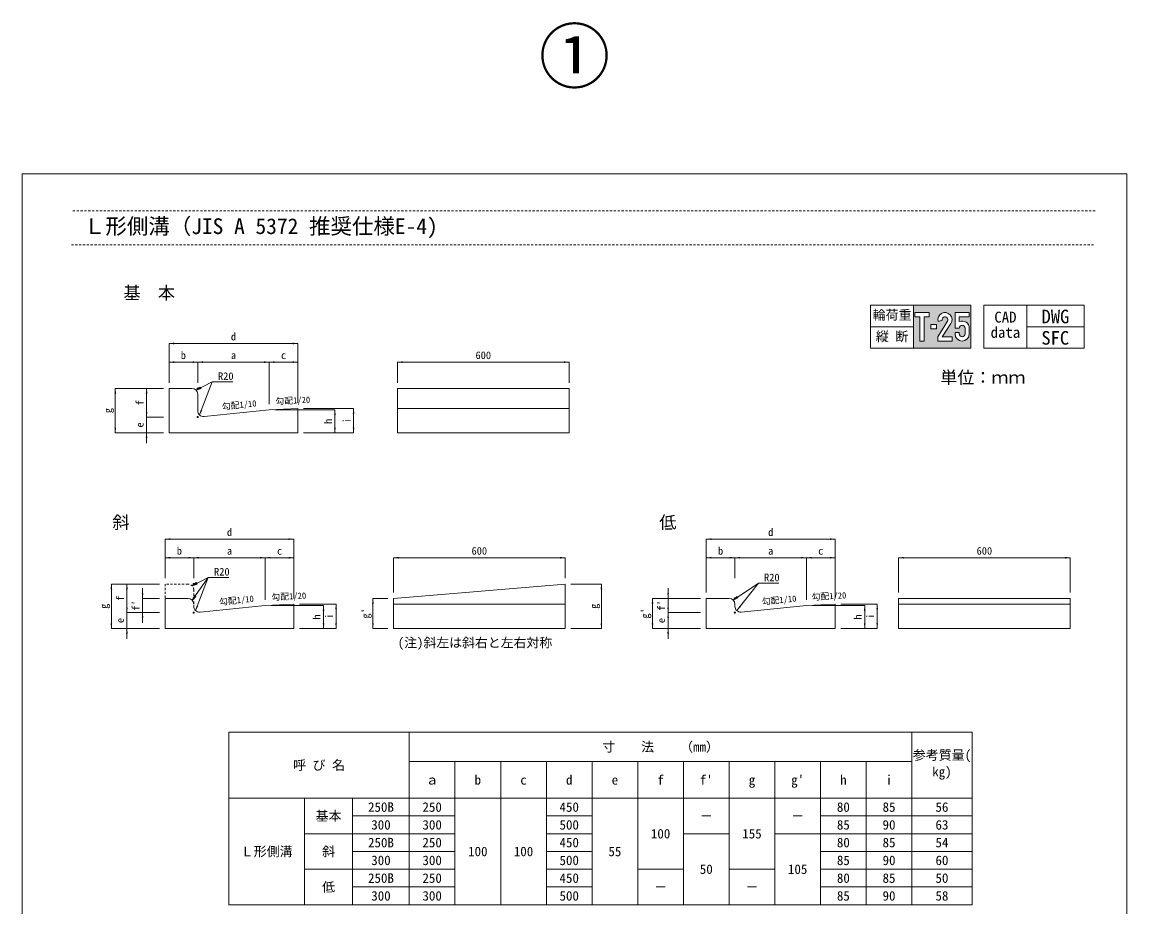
# Model space of a CAD drawing. Units: millimetres at full size, sheet at 1:10. Extents: x 763 to 9194, y 33652 to 39783.
# Drawn here: x 763 to 4623, y 36692 to 39783 of the extents above; entities that cross this region are included whole.
import ezdxf
from ezdxf.enums import TextEntityAlignment as Align

# ---------------------------------------------------------------- set-up
doc = ezdxf.new("R2010")
doc.units = ezdxf.units.MM
doc.header["$LTSCALE"] = 10
doc.linetypes.add('USER1', pattern=[1.35, 0.75, -0.6])
for name, color, linetype, lineweight in [('(0-0)', 2, 'Continuous', 13), ('0_2', 7, 'Continuous', 20), ('寸法線', 7, 'Continuous', 9), ('引出線', 4, 'Continuous', 9), ('本体', 2, 'Continuous', 20), ('枠', 5, 'Continuous', 5), ('補助線', 8, 'Continuous', 13), ('ﾊｯﾁﾝｸﾞ', 7, 'Continuous', 5)]:
    doc.layers.add(name, color=color, linetype=linetype, lineweight=lineweight)
doc.styles.add('ＭＳ ゴシック', font='')
doc.styles.get('ＭＳ ゴシック').set_extended_font_data('MS Gothic')

# ---------------------------------------------------------------- blocks, each defined once
blk = doc.blocks.new('filled_arrow')
at = {"color": 0, "linetype": 'Continuous', "lineweight": -2}
blk.add_solid([(7.5, 1.25), (0, 0), (7.5, -1.25)], dxfattribs=at)

msp = doc.modelspace()

# ---------------------------------------------------------------- hatches: boundary and pattern name
at = {"layer": '引出線'}
for points in [[(1370.83, 38496.97), (1388.27, 38502.35), (1385.58, 38507.72)], [(1356.94, 37813.66), (1374.37, 37819.04), (1371.69, 37824.4)], [(1356.94, 37763.66), (1369.92, 37776.48), (1365.06, 37779.99)], [(3247.69, 37763.66), (3264.33, 37771.15), (3261, 37776.14)]]:
    msp.add_hatch(color=256, dxfattribs=at).paths.add_polyline_path(points)
at = {"layer": 'ﾊｯﾁﾝｸﾞ'}
h = msp.add_hatch(color=256, dxfattribs=at)
h.paths.add_polyline_path([(4077.61, 38643.43), (4077.61, 38793.43), (3877.61, 38793.43), (3877.61, 38643.43)])
h.paths.add_polyline_path([(3915.11, 38668.43), (3900.11, 38668.43), (3900.11, 38753.43), (3882.61, 38753.43), (3882.61, 38768.43), (3932.61, 38768.43), (3932.61, 38753.43), (3915.11, 38753.43)], flags=16)
h.paths.add_polyline_path([(3962.61, 38683.43), (3995.95, 38737.91, 0.53298), (3989.13, 38752.78, 0.53298), (3977.95, 38740.84), (3963.46, 38736.96, -0.5398), (3991.54, 38767.58, -0.5398), (4008.46, 38729.64), (3977.9, 38683.43), (4012.61, 38683.43), (4012.61, 38668.43), (3962.61, 38668.43)], flags=16)
h.paths.add_polyline_path([(3937.61, 38710.93), (3937.61, 38725.93), (3957.61, 38725.93), (3957.61, 38710.93)], flags=16)
h.paths.add_polyline_path([(4022.61, 38693.43), (4022.61, 38698.43), (4037.61, 38698.43), (4037.61, 38693.43, 1), (4057.61, 38693.43), (4057.61, 38713.43, 1), (4037.61, 38713.43), (4022.61, 38713.43), (4022.61, 38768.43), (4072.61, 38768.43), (4072.61, 38753.43), (4037.61, 38753.43), (4037.61, 38736.34, -0.54057), (4072.61, 38713.43), (4072.61, 38693.43, -0.41421), (4047.61, 38668.43, -0.41421)], flags=16)

# ---------------------------------------------------------------- linework, layer by layer
at = {"layer": '(0-0)', "color": 7, "linetype": 'USER1', "lineweight": 9}
for p, q in [((4511.96, 39123.36), (935.19, 39123.36)), ((935.19, 39004.82), (4511.96, 39004.82))]:
    msp.add_line(p, q, dxfattribs=at)
at = {"layer": '(0-0)'}
for p, q in [((2074.52, 38432.83), (2674.52, 38432.83)), ((2060.63, 37749.51), (2660.63, 37749.51)), ((3825.14, 37749.51), (4425.14, 37749.51))]:
    msp.add_line(p, q, dxfattribs=at)
at = {"layer": '0_2'}
for p, q in [((1485.46, 37302.47), (4082.06, 37302.47)), ((1485.46, 37302.47), (1485.46, 36699.21)), ((2115.96, 37302.47), (2115.96, 36699.21)), ((3871.88, 37302.47), (3871.88, 36699.21)), ((4082.06, 37302.47), (4082.06, 36699.21)), ((2115.96, 37199.21), (3871.88, 37199.21)), ((2275.59, 37199.21), (2275.59, 36699.21)), ((2435.22, 37199.21), (2435.22, 36699.21)), ((2594.85, 37199.21), (2594.85, 36699.21)), ((2754.48, 37199.21), (2754.48, 36699.21)), ((2914.11, 37199.21), (2914.11, 36699.21)), ((3073.74, 37199.21), (3073.74, 36699.21)), ((3233.37, 37199.21), (3233.37, 36699.21)), ((3393, 37199.21), (3393, 36699.21)), ((3552.62, 37199.21), (3552.62, 36699.21)), ((3712.25, 37199.21), (3712.25, 36699.21)), ((1485.46, 37071.45), (4082.06, 37071.45)), ((1749.81, 37071.45), (1749.81, 36699.21)), ((1918.02, 37071.45), (1918.02, 36699.21)), ((1918.02, 37009.41), (2275.59, 37009.41)), ((2594.85, 37009.41), (2754.48, 37009.41)), ((3552.62, 37009.41), (4082.06, 37009.41)), ((1749.81, 36947.37), (2275.59, 36947.37)), ((2594.85, 36947.37), (2754.48, 36947.37)), ((3073.74, 36947.37), (3233.37, 36947.37)), ((3393, 36947.37), (4082.06, 36947.37)), ((1918.02, 36885.33), (2275.59, 36885.33)), ((2594.85, 36885.33), (2754.48, 36885.33)), ((3552.62, 36885.33), (4082.06, 36885.33)), ((1749.81, 36823.29), (2275.59, 36823.29)), ((2594.85, 36823.29), (2754.48, 36823.29)), ((2914.11, 36823.29), (3073.74, 36823.29)), ((3233.37, 36823.29), (3393, 36823.29)), ((3552.62, 36823.29), (4082.06, 36823.29)), ((1918.02, 36761.25), (2275.59, 36761.25)), ((2594.85, 36761.25), (2754.48, 36761.25)), ((3552.62, 36761.25), (4082.06, 36761.25)), ((1485.46, 36699.21), (4082.06, 36699.21))]:
    msp.add_line(p, q, dxfattribs=at)
at = {"layer": '寸法線'}
for p, q in [((1276.69, 38659.86), (1726.69, 38659.86)), ((1276.69, 38522.83), (1276.69, 38659.86)), ((1726.69, 38452.83), (1726.69, 38659.86)), ((1276.69, 38594.77), (1376.69, 38594.77)), ((1276.69, 38522.83), (1276.69, 38594.77)), ((1376.69, 38522.83), (1376.69, 38594.77)), ((1376.69, 38594.77), (1626.69, 38594.77)), ((1376.69, 38522.83), (1376.69, 38594.77)), ((1626.69, 38447.83), (1626.69, 38594.77)), ((1626.69, 38594.77), (1726.69, 38594.77)), ((1626.69, 38447.83), (1626.69, 38594.77)), ((1726.69, 38452.83), (1726.69, 38594.77)), ((2074.52, 38594.77), (2674.52, 38594.77)), ((2074.52, 38522.83), (2074.52, 38594.77)), ((2674.52, 38522.83), (2674.52, 38594.77)), ((1088.87, 38347.83), (1088.87, 38502.83)), ((1256.69, 38502.83), (1088.87, 38502.83)), ((1198.14, 38402.83), (1198.14, 38502.83)), ((1256.69, 38502.83), (1198.14, 38502.83)), ((1198.14, 38311.83), (1198.14, 38438.83)), ((1646.69, 38427.83), (1856.09, 38427.83)), ((1746.69, 38432.83), (1921.24, 38432.83)), ((1856.09, 38347.83), (1856.09, 38427.83)), ((1921.24, 38347.83), (1921.24, 38432.83)), ((1256.69, 38402.83), (1198.14, 38402.83)), ((1256.69, 38402.83), (1198.14, 38402.83)), ((1256.69, 38347.83), (1088.87, 38347.83)), ((1256.69, 38347.83), (1198.14, 38347.83)), ((1746.69, 38347.83), (1856.09, 38347.83)), ((1746.69, 38347.83), (1921.24, 38347.83)), ((1262.8, 37976.54), (1712.79, 37976.54)), ((1262.8, 37839.51), (1262.8, 37976.54)), ((1712.79, 37769.51), (1712.79, 37976.54)), ((3153.55, 37976.54), (3603.55, 37976.54)), ((3153.55, 37789.51), (3153.55, 37976.54)), ((3603.55, 37769.51), (3603.55, 37976.54)), ((1262.8, 37911.45), (1362.79, 37911.45)), ((1262.8, 37839.51), (1262.8, 37911.45)), ((1362.79, 37839.51), (1362.79, 37911.45)), ((1362.79, 37911.45), (1612.8, 37911.45)), ((1362.79, 37839.51), (1362.79, 37911.45)), ((1612.8, 37764.51), (1612.8, 37911.45)), ((1612.8, 37911.45), (1712.79, 37911.45)), ((1612.8, 37764.51), (1612.8, 37911.45)), ((1712.79, 37769.51), (1712.79, 37911.45)), ((2060.63, 37911.45), (2660.63, 37911.45)), ((2060.63, 37789.51), (2060.63, 37911.45)), ((2660.63, 37839.51), (2660.63, 37911.45)), ((3153.55, 37911.45), (3253.55, 37911.45)), ((3153.55, 37789.51), (3153.55, 37911.45)), ((3253.55, 37839.51), (3253.55, 37911.45)), ((3253.55, 37911.45), (3503.55, 37911.45)), ((3253.55, 37839.51), (3253.55, 37911.45)), ((3503.55, 37764.51), (3503.55, 37911.45)), ((3503.55, 37911.45), (3603.55, 37911.45)), ((3503.55, 37764.51), (3503.55, 37911.45)), ((3603.55, 37769.51), (3603.55, 37911.45)), ((3825.14, 37911.45), (4425.14, 37911.45)), ((3825.14, 37789.51), (3825.14, 37911.45)), ((4425.14, 37789.51), (4425.14, 37911.45)), ((1074.98, 37664.51), (1074.98, 37819.51)), ((1242.8, 37819.51), (1074.98, 37819.51)), ((1129.48, 37719.51), (1129.48, 37819.51)), ((1242.8, 37819.51), (1129.48, 37819.51)), ((1184.24, 37683.51), (1184.24, 37805.51)), ((2680.63, 37819.51), (2787.09, 37819.51)), ((2787.09, 37664.51), (2787.09, 37819.51)), ((3020.24, 37683.51), (3020.24, 37805.51)), ((1129.48, 37628.51), (1129.48, 37755.51)), ((1242.8, 37769.51), (1184.24, 37769.51)), ((1988.99, 37664.51), (1988.99, 37769.51)), ((2040.63, 37769.51), (1988.99, 37769.51)), ((2965.73, 37664.51), (2965.73, 37769.51)), ((3133.55, 37769.51), (2965.73, 37769.51)), ((3133.55, 37769.51), (3020.24, 37769.51)), ((3020.24, 37628.51), (3020.24, 37755.51)), ((1242.8, 37719.51), (1129.48, 37719.51)), ((1242.8, 37719.51), (1129.48, 37719.51)), ((1242.8, 37719.51), (1184.24, 37719.51)), ((1632.8, 37744.51), (1816.35, 37744.51)), ((1732.79, 37749.51), (1860.01, 37749.51)), ((1816.35, 37664.51), (1816.35, 37744.51)), ((1860.01, 37664.51), (1860.01, 37749.51)), ((3133.55, 37719.51), (3020.24, 37719.51)), ((3133.55, 37719.51), (3020.24, 37719.51)), ((3523.55, 37744.51), (3707.1, 37744.51)), ((3623.55, 37749.51), (3750.76, 37749.51)), ((3707.1, 37664.51), (3707.1, 37744.51)), ((3750.76, 37664.51), (3750.76, 37749.51)), ((1242.8, 37664.51), (1074.98, 37664.51)), ((1202.39, 37664.51), (1129.48, 37664.51)), ((1732.79, 37664.51), (1816.35, 37664.51)), ((1732.79, 37664.51), (1860.01, 37664.51)), ((2040.63, 37664.51), (1988.99, 37664.51)), ((2680.63, 37664.51), (2787.09, 37664.51)), ((3133.55, 37664.51), (2965.73, 37664.51)), ((3133.55, 37664.51), (3020.24, 37664.51)), ((3623.55, 37664.51), (3707.1, 37664.51)), ((3623.55, 37664.51), (3750.76, 37664.51))]:
    msp.add_line(p, q, dxfattribs=at)
at = {"layer": '引出線'}
for p, q in [((1370.83, 38496.97), (1427.65, 38525.44)), ((1356.94, 37813.66), (1413.76, 37842.13)), ((1356.94, 37763.66), (1413.76, 37842.13)), ((3247.69, 37763.66), (3335.47, 37822.22))]:
    msp.add_line(p, q, dxfattribs=at)
for points in [[(1383.27, 38410.1), (1427.65, 38525.44), (1499.1, 38525.44)], [(1369.37, 37726.79), (1413.76, 37842.13), (1485.21, 37842.13)], [(3260.13, 37726.78), (3335.47, 37822.22), (3406.92, 37822.22)]]:
    msp.add_lwpolyline(points, dxfattribs=at)
for points in [[(1370.83, 38496.97), (1388.27, 38502.35), (1385.58, 38507.72)], [(1356.94, 37813.66), (1374.37, 37819.04), (1371.69, 37824.4)], [(1356.94, 37763.66), (1369.92, 37776.48), (1365.06, 37779.99)], [(3247.69, 37763.66), (3264.33, 37771.15), (3261, 37776.14)]]:
    msp.add_lwpolyline(points, close=True, dxfattribs=at)
at = {"layer": '本体'}
for p, q in [((1276.69, 38502.83), (1276.69, 38347.83)), ((1356.69, 38502.83), (1276.69, 38502.83)), ((2074.52, 38502.83), (2074.52, 38347.83)), ((2074.52, 38502.83), (2674.52, 38502.83)), ((2674.52, 38502.83), (2674.52, 38347.83)), ((1376.69, 38482.83), (1376.69, 38424.93)), ((1398.68, 38405.03), (1626.69, 38427.83)), ((1626.69, 38427.83), (1726.69, 38432.83)), ((1726.69, 38432.83), (1726.69, 38347.83)), ((1276.69, 38347.83), (1726.69, 38347.83)), ((2074.52, 38347.83), (2674.52, 38347.83)), ((2060.63, 37769.51), (2660.63, 37819.51)), ((2660.63, 37819.51), (2660.63, 37664.51)), ((1262.8, 37769.51), (1262.8, 37664.51)), ((1342.79, 37769.51), (1262.8, 37769.51)), ((2060.63, 37769.51), (2060.63, 37664.51)), ((3153.55, 37769.51), (3153.55, 37664.51)), ((3233.55, 37769.51), (3153.55, 37769.51)), ((3825.14, 37664.51), (3825.14, 37769.51)), ((3825.14, 37769.51), (4425.14, 37769.51)), ((4425.14, 37664.51), (4425.14, 37769.51)), ((1384.79, 37721.71), (1612.79, 37744.51)), ((1612.79, 37744.51), (1712.79, 37749.51)), ((1712.79, 37749.51), (1712.79, 37664.51)), ((3253.55, 37749.51), (3253.55, 37741.61)), ((3275.54, 37721.71), (3503.55, 37744.51)), ((3503.55, 37744.51), (3603.55, 37749.51)), ((3603.55, 37749.51), (3603.55, 37664.51)), ((1262.8, 37664.51), (1712.79, 37664.51)), ((2060.63, 37664.51), (2660.63, 37664.51)), ((3153.55, 37664.51), (3603.55, 37664.51)), ((3825.14, 37664.51), (4425.14, 37664.51))]:
    msp.add_line(p, q, dxfattribs=at)
at = {"layer": '本体', "linetype": 'USER1', "lineweight": 9}
for p, q in [((1262.8, 37819.51), (1262.8, 37769.51)), ((1342.79, 37819.51), (1262.8, 37819.51)), ((1362.79, 37799.51), (1362.79, 37741.61))]:
    msp.add_line(p, q, dxfattribs=at)
at = {"layer": '本体'}
for centre, start, end in [((1356.69, 38482.83), 0, 90), ((1396.69, 38424.93), 180, 275.71017), ((1342.79, 37749.51), 0, 90), ((3233.55, 37749.51), 0, 90), ((1382.79, 37741.61), 180, 275.71054), ((3273.55, 37741.61), 180, 275.71052)]:
    msp.add_arc(centre, 20, start, end, dxfattribs=at)
at = {"layer": '本体', "linetype": 'USER1', "lineweight": 9}
msp.add_arc((1342.79, 37799.51), 20, 0, 90, dxfattribs=at)
at = {"layer": '枠', "lineweight": 13}
for p, q in [((4623.14, 39252.41), (763.14, 39252.41)), ((763.14, 33652.41), (763.14, 39252.41)), ((4623.14, 33652.41), (4623.14, 39252.41))]:
    msp.add_line(p, q, dxfattribs=at)
at = {"layer": '補助線'}
for centre in [(1376.69, 38502.83), (1376.69, 38402.83), (1362.79, 37819.51), (1362.79, 37769.51), (3253.55, 37769.51), (1362.79, 37719.51), (3253.55, 37719.51)]:
    msp.add_circle(centre, 2, dxfattribs=at)
at = {"layer": 'ﾊｯﾁﾝｸﾞ', "lineweight": 13}
for p, q in [((3727.61, 38793.43), (3727.61, 38643.43)), ((3727.61, 38793.43), (4077.61, 38793.43)), ((3877.61, 38793.43), (3877.61, 38643.43)), ((4077.61, 38793.43), (4077.61, 38643.43)), ((4123.83, 38793.43), (4123.83, 38643.43)), ((4123.83, 38793.43), (4473.83, 38793.43)), ((4273.83, 38793.43), (4273.83, 38643.43)), ((4473.83, 38793.43), (4473.83, 38643.43)), ((3727.61, 38718.43), (3877.61, 38718.43)), ((4273.83, 38718.43), (4473.83, 38718.43)), ((3727.61, 38643.43), (4077.61, 38643.43)), ((4123.83, 38643.43), (4473.83, 38643.43))]:
    msp.add_line(p, q, dxfattribs=at)
at = {"layer": 'ﾊｯﾁﾝｸﾞ'}
for p, q in [((3963.46, 38736.96), (3977.95, 38740.84)), ((4037.61, 38698.43), (4037.61, 38693.43)), ((4057.61, 38693.43), (4057.61, 38713.43)), ((4072.61, 38713.43), (4072.61, 38693.43))]:
    msp.add_line(p, q, dxfattribs=at)
for points in [[(3900.11, 38668.43), (3900.11, 38753.43), (3882.61, 38753.43), (3882.61, 38768.43), (3932.61, 38768.43), (3932.61, 38753.43), (3915.11, 38753.43), (3915.11, 38668.43)], [(3937.61, 38725.93), (3957.61, 38725.93), (3957.61, 38710.93), (3937.61, 38710.93)]]:
    msp.add_lwpolyline(points, close=True, dxfattribs=at)
for points in [[(4037.61, 38713.43), (4022.61, 38713.43), (4022.61, 38768.43), (4072.61, 38768.43), (4072.61, 38753.43), (4037.61, 38753.43), (4037.61, 38736.34)], [(3995.95, 38737.91), (3962.61, 38683.43), (3962.61, 38668.43), (4012.61, 38668.43), (4012.61, 38683.43), (3977.9, 38683.43), (4008.46, 38729.64)], [(4022.61, 38693.43), (4022.61, 38698.43), (4037.61, 38698.43)]]:
    msp.add_lwpolyline(points, dxfattribs=at)
for centre, radius, start, end in [((3987.55, 38743.05), 24.85, 327.32155, 194.20268), ((3987.55, 38743.05), 9.85, 328.53575, 192.98848), ((4047.61, 38713.43), 25, 0, 113.57818), ((4047.61, 38713.43), 10, 0, 180), ((4047.61, 38693.43), 25, 180, 0), ((4047.61, 38693.43), 10, 180, 0)]:
    msp.add_arc(centre, radius, start, end, dxfattribs=at)

# ---------------------------------------------------------------- block references
at = {"layer": '寸法線', "xscale": 2.4, "yscale": 2.4}
for p in [(1276.69, 38659.86), (1276.69, 38594.77), (1376.69, 38594.77), (1626.69, 38594.77), (2074.52, 38594.77), (1262.8, 37976.54), (3153.55, 37976.54), (1262.8, 37911.45), (1362.79, 37911.45), (1612.8, 37911.45), (2060.63, 37911.45), (3153.55, 37911.45), (3253.55, 37911.45), (3503.55, 37911.45), (3825.14, 37911.45)]:
    msp.add_blockref('filled_arrow', p, dxfattribs=at)
for p, rotation in [((1726.69, 38659.86), 180), ((1376.69, 38594.77), 180), ((1626.69, 38594.77), 180), ((1726.69, 38594.77), 180), ((2674.52, 38594.77), 180), ((1088.87, 38502.83), 270), ((1198.14, 38502.83), 270), ((1198.14, 38402.83), 90), ((1198.14, 38402.83), 90), ((1856.09, 38427.83), 270), ((1921.24, 38432.83), 270), ((1088.87, 38347.83), 90), ((1198.14, 38347.83), 270), ((1856.09, 38347.83), 90), ((1921.24, 38347.83), 90), ((1712.79, 37976.54), 180), ((3603.55, 37976.54), 180), ((1362.79, 37911.45), 180), ((1612.8, 37911.45), 180), ((1712.79, 37911.45), 180), ((2660.63, 37911.45), 180), ((3253.55, 37911.45), 180), ((3503.55, 37911.45), 180), ((3603.55, 37911.45), 180), ((4425.14, 37911.45), 180), ((1074.98, 37819.51), 270), ((1129.48, 37819.51), 270), ((2787.09, 37819.51), 270), ((1184.24, 37769.51), 90), ((1988.99, 37769.51), 270), ((2965.73, 37769.51), 270), ((3020.24, 37769.51), 90), ((1129.48, 37719.51), 90), ((1129.48, 37719.51), 90), ((1184.24, 37719.51), 270), ((1816.35, 37744.51), 270), ((1860.01, 37749.51), 270), ((3020.24, 37719.51), 90), ((3020.24, 37719.51), 270), ((3707.1, 37744.51), 270), ((3750.76, 37749.51), 270), ((1074.98, 37664.51), 90), ((1816.35, 37664.51), 90), ((1860.01, 37664.51), 90), ((1988.99, 37664.51), 90), ((2787.09, 37664.51), 90), ((2965.73, 37664.51), 90), ((3707.1, 37664.51), 90), ((3750.76, 37664.51), 90), ((1129.48, 37664.51), 270), ((3020.24, 37664.51), 270)]:
    msp.add_blockref('filled_arrow', p, dxfattribs=dict(at, rotation=rotation))
at = {"layer": '引出線', "xscale": 2.4, "yscale": 2.4}
for p, rotation in [((1383.27, 38410.1), 69), ((1369.37, 37726.79), 69), ((3260.13, 37726.78), 51.7)]:
    msp.add_blockref('filled_arrow', p, dxfattribs=dict(at, rotation=rotation))

# ---------------------------------------------------------------- texts
at = {"layer": '0_2', "color": 1, "style": 'ＭＳ ゴシック'}
msp.add_text('①', height=182.8, dxfattribs=at).set_placement((2693.14, 39516.87), align=Align.BOTTOM_CENTER)
at = {"layer": '0_2', "style": 'ＭＳ ゴシック'}
for s, height, p in [('Ｌ形側溝（JIS A 5372 推奨仕様E-4)', 54.99, (979.12, 39025.7)), ('基\u3000本', 43.99, (1117.42, 38801.36)), ('DWG', 47.47, (4325.11, 38716.28)), ('SFC', 47.47, (4324.25, 38641.57)), ('単位：ｍｍ', 43.67, (3971.14, 38506.2)), ('斜', 43.99, (1078.79, 37999.92)), ('低', 43.99, (2989.41, 37999.92)), ('(注)斜左は斜右と左右対称', 32.99, (2075.42, 37588.53))]:
    msp.add_text(s, height=height, dxfattribs=at).set_placement(p, align=Align.BOTTOM_LEFT)
for s, rotation, p in [('勾配1/10', 5.7, (1462.96, 38421.53)), ('勾配1/20', 2.9, (1649.33, 38440.07)), ('勾配1/20', 2.9, (1635.31, 37755.99)), ('勾配1/20', 2.9, (3522.43, 37756.74)), ('勾配1/10', 5.7, (1453.41, 37739.18)), ('勾配1/10', 5.7, (3349.15, 37739.8))]:
    msp.add_text(s, height=21.99, rotation=rotation, dxfattribs=at).set_placement(p, align=Align.BOTTOM_LEFT)
for s, p in [('寸\u3000\u3000法\u3000\u3000（mm）', (2993.92, 37250.84)), ('呼 び 名', (1800.71, 37186.96)), ('ａ', (2195.78, 37135.33)), ('b', (2355.41, 37135.33)), ('c', (2515.04, 37135.33)), ('d', (2674.66, 37135.33)), ('e', (2834.29, 37135.33)), ('f', (2993.92, 37135.33)), ("f'", (3153.55, 37135.33)), ('g', (3313.18, 37135.33)), ("g'", (3472.81, 37135.33)), ('h', (3632.44, 37135.33)), ('i', (3792.07, 37135.33)), ('250B', (2016.99, 37040.43)), ('250', (2195.78, 37040.43)), ('450', (2674.66, 37040.43)), ('80', (3632.44, 37040.43)), ('85', (3792.07, 37040.43)), ('56', (3976.97, 37040.43)), ('基本', (1833.91, 37009.41)), ('300', (2016.99, 36978.39)), ('300', (2195.78, 36978.39)), ('500', (2674.66, 36978.39)), ('－', (3153.55, 37009.41)), ('－', (3472.81, 37009.41)), ('85', (3632.44, 36978.39)), ('90', (3792.07, 36978.39)), ('63', (3976.97, 36978.39)), ('100', (2993.92, 36947.37)), ('155', (3313.18, 36947.37)), ('Ｌ形側溝', (1617.63, 36885.33)), ('斜', (1833.91, 36885.33)), ('250B', (2016.99, 36916.35)), ('250', (2195.78, 36916.35)), ('450', (2674.66, 36916.35)), ('80', (3632.44, 36916.35)), ('85', (3792.07, 36916.35)), ('54', (3976.97, 36916.35)), ('300', (2016.99, 36854.31)), ('300', (2195.78, 36854.31)), ('100', (2355.41, 36885.33)), ('100', (2515.04, 36885.33)), ('500', (2674.66, 36854.31)), ('55', (2834.29, 36885.33)), ('85', (3632.44, 36854.31)), ('90', (3792.07, 36854.31)), ('60', (3976.97, 36854.31)), ('50', (3153.55, 36823.29)), ('105', (3472.81, 36823.29)), ('250B', (2016.99, 36792.27)), ('250', (2195.78, 36792.27)), ('450', (2674.66, 36792.27)), ('80', (3632.44, 36792.27)), ('85', (3792.07, 36792.27)), ('50', (3976.97, 36792.27)), ('低', (1833.91, 36761.25)), ('－', (2993.92, 36761.25)), ('－', (3313.18, 36761.25)), ('300', (2016.99, 36730.23)), ('300', (2195.78, 36730.23)), ('500', (2674.66, 36730.23)), ('85', (3632.44, 36730.23)), ('90', (3792.07, 36730.23)), ('58', (3976.97, 36730.23))]:
    msp.add_text(s, height=33.23, dxfattribs=at).set_placement(p, align=Align.MIDDLE_CENTER)
for s, p in [('参考質量(', (3874.99, 37238.79)), ('kg)', (3942.98, 37180.46))]:
    msp.add_text(s, height=33.23, dxfattribs=at).set_placement(p, align=Align.TOP_LEFT)
at = {"layer": '寸法線', "style": 'ＭＳ ゴシック'}
for s, p in [('d', (1501.69, 38683.86)), ('b', (1326.69, 38618.77)), ('a', (1501.69, 38618.77)), ('c', (1676.69, 38618.77)), ('600', (2374.52, 38618.77)), ('d', (1487.8, 38000.54)), ('d', (3378.55, 38000.54)), ('b', (1312.8, 37935.45)), ('600', (2360.63, 37935.45)), ('b', (3203.55, 37935.45)), ('600', (4125.14, 37935.45)), ('a', (1487.8, 37935.45)), ('c', (1662.79, 37935.45)), ('a', (3378.55, 37935.45)), ('c', (3553.55, 37935.45))]:
    msp.add_text(s, height=26.58, dxfattribs=at).set_placement(p, align=Align.MIDDLE_CENTER)
for s, p in [('f', (1174.14, 38452.83)), ('g', (1062.6, 38425.33)), ('e', (1174.14, 38375.33)), ('h', (1832.09, 38387.83)), ('i', (1897.24, 38390.33)), ('f', (1105.48, 37769.51)), ("f'", (1160.24, 37744.51)), ("f'", (2996.24, 37744.51)), ('g', (1048.7, 37742.01)), ("g'", (1962.72, 37717.01)), ('g', (2760.82, 37742.01)), ("g'", (2939.46, 37717.01)), ('e', (1105.48, 37692.01)), ('h', (1792.35, 37704.51)), ('i', (1836.01, 37707.01)), ('e', (2996.24, 37692.01)), ('h', (3683.1, 37704.51)), ('i', (3726.76, 37707.01))]:
    msp.add_text(s, height=26.58, rotation=90, dxfattribs=at).set_placement(p, align=Align.MIDDLE_CENTER)
at = {"layer": '引出線', "style": 'ＭＳ ゴシック'}
for p in [(1447.65, 38559.04), (1433.76, 37875.73), (3355.47, 37855.82)]:
    msp.add_text('R20', height=26.58, dxfattribs=at).set_placement(p, align=Align.TOP_LEFT)
at = {"layer": 'ﾊｯﾁﾝｸﾞ', "style": 'ＭＳ ゴシック'}
for s, p in [('輪荷重', (3802.61, 38759.64)), ('縦 断', (3802.61, 38684.64))]:
    msp.add_text(s, height=33.23, dxfattribs=at).set_placement(p, align=Align.MIDDLE_CENTER)
for s, p in [('CAD', (4159.98, 38771)), ('data', (4147.03, 38717.66))]:
    msp.add_text(s, height=37.98, dxfattribs=at).set_placement(p, align=Align.TOP_LEFT)

doc.saveas('drawing.dxf')
